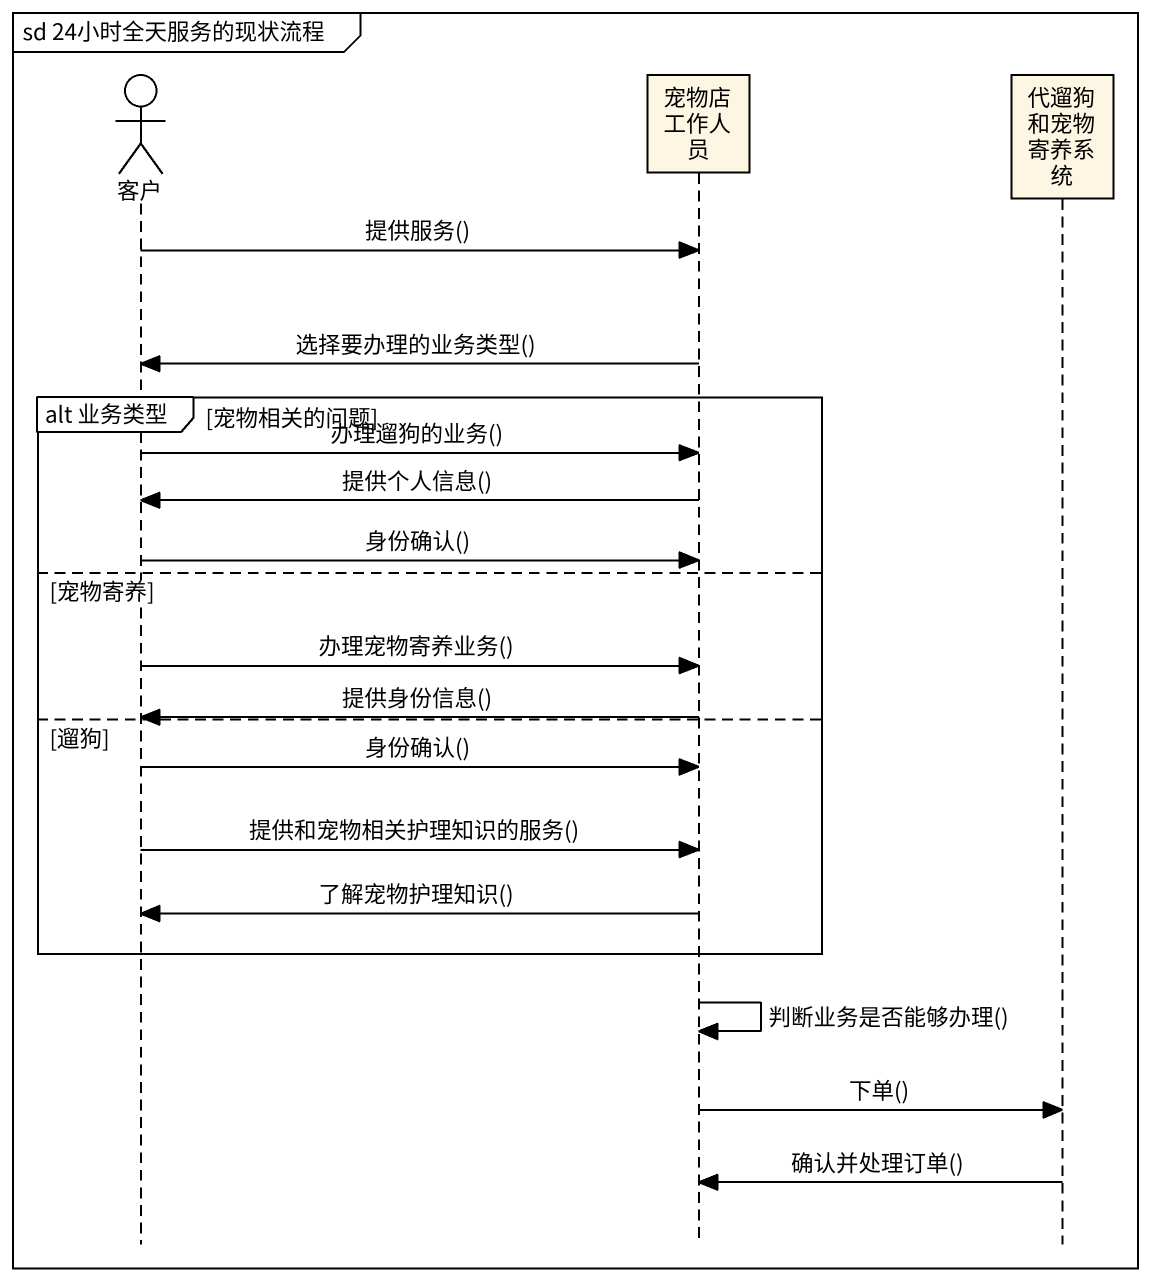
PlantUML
@startuml
mainframe sd 24小时全天服务的现状流程
hide footbox
actor 客户
participant 宠物店工作人员
participant 代遛狗和宠物寄养系统

客户 -> 宠物店工作人员 : 提供服务()
宠物店工作人员 -> 客户 : 选择要办理的业务类型()
group alt 业务类型 [宠物相关的问题]
  客户 -> 宠物店工作人员 : 办理遛狗的业务()
  宠物店工作人员 -> 客户 : 提供个人信息()
  客户 -> 宠物店工作人员 : 身份确认()
else 宠物寄养
  客户 -> 宠物店工作人员 : 办理宠物寄养业务()
  宠物店工作人员 -> 客户 : 提供身份信息()
else 遛狗
  客户 -> 宠物店工作人员 : 身份确认()
  客户 -> 宠物店工作人员 : 提供和宠物相关护理知识的服务()
  宠物店工作人员 -> 客户 : 了解宠物护理知识()
end
宠物店工作人员 -> 宠物店工作人员 : 判断业务是否能够办理()
宠物店工作人员 -> 代遛狗和宠物寄养系统 : 下单()
代遛狗和宠物寄养系统 -> 宠物店工作人员 : 确认并处理订单()
@enduml
